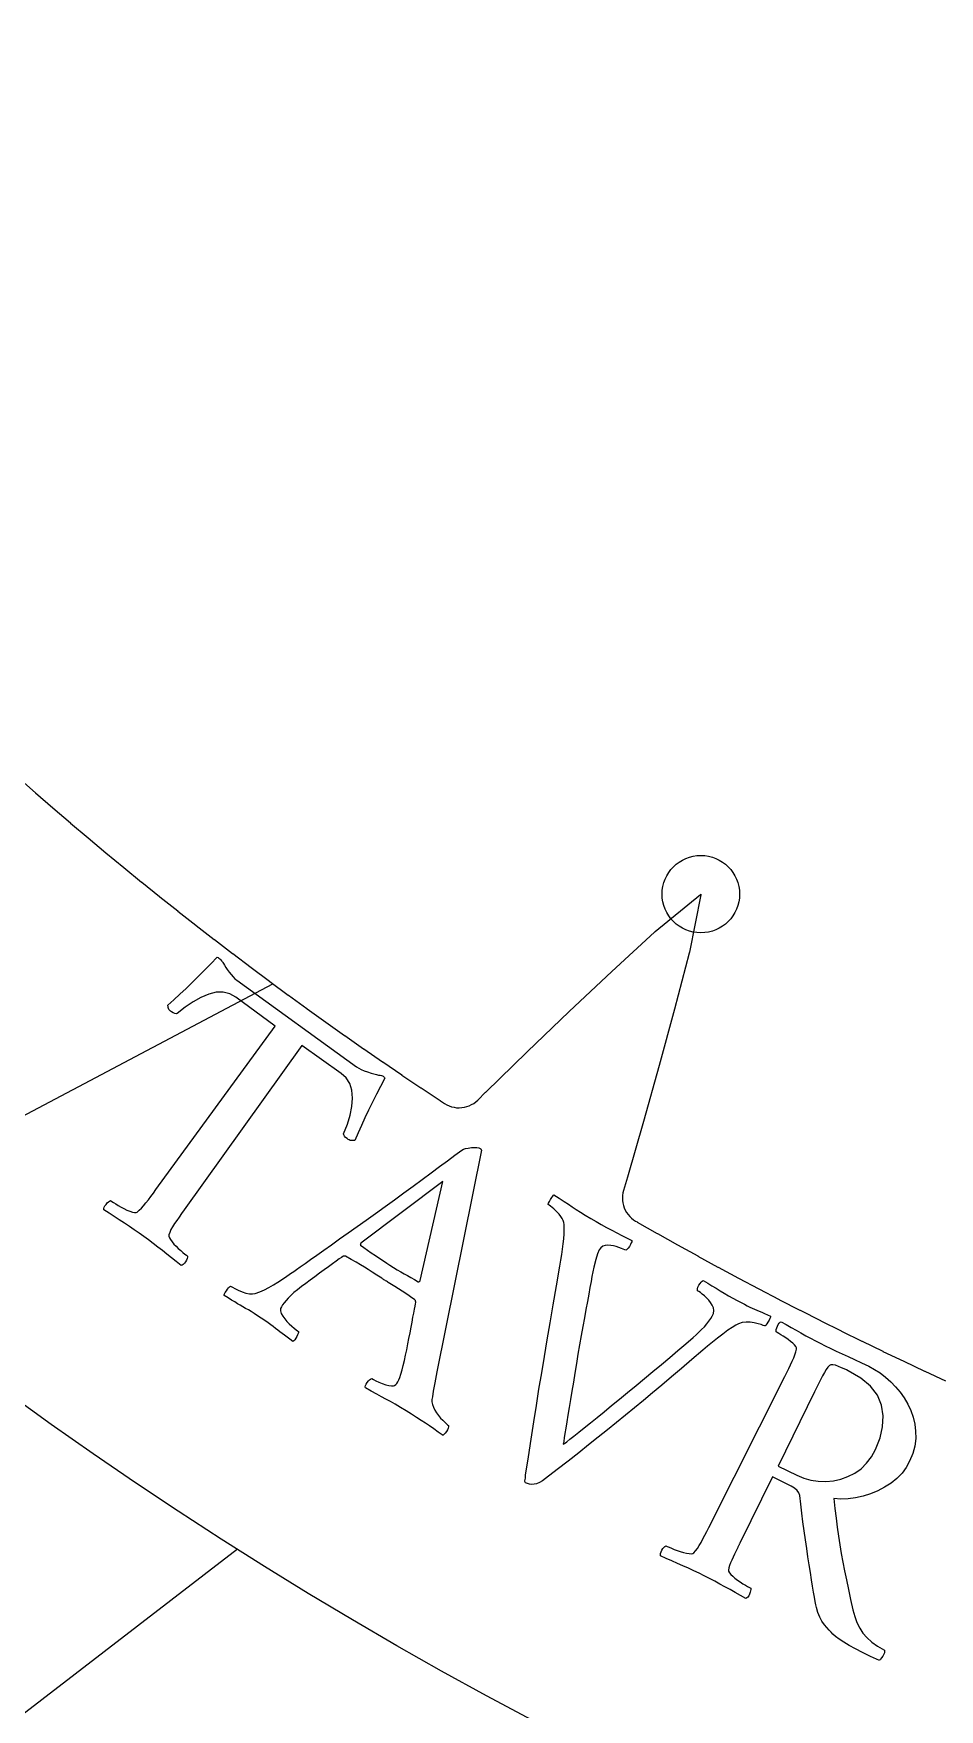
# Model space of a CAD drawing. Header units: millimetres. Extents: x -61 to 61, y -61 to 61.
# Drawn here: x -23.37 to -14.84, y -18 to -2.22 of the extents above; entities that cross this region are included whole.
import ezdxf

# ---------------------------------------------------------------- set-up
doc = ezdxf.new("R2010")
doc.units = ezdxf.units.MM
for name, color, linetype in [('CUT_INNER', 6, 'Continuous'), ('ENGRAVE', 7, 'Continuous'), ('TEXT', 5, 'Continuous')]:
    doc.layers.add(name, color=color, linetype=linetype)

msp = doc.modelspace()

# ---------------------------------------------------------------- linework, layer by layer
at = {"layer": 'CUT_INNER'}
msp.add_lwpolyline([(-23.5104, -9.2298), (-23.348, -9.3725), (-23.3468, -9.3735), (-23.1835, -9.5153), (-23.1824, -9.5163), (-23.0182, -9.657), (-23.017, -9.658), (-22.852, -9.7977), (-22.8508, -9.7987), (-22.6849, -9.9374), (-22.6837, -9.9384), (-22.517, -10.0761), (-22.5158, -10.0771), (-22.3482, -10.2138), (-22.347, -10.2147), (-22.1786, -10.3504), (-22.1774, -10.3513), (-22.0082, -10.4859), (-22.007, -10.4869), (-21.8369, -10.6205), (-21.8357, -10.6214), (-21.6648, -10.7539), (-21.6636, -10.7548), (-21.4919, -10.8863), (-21.4907, -10.8872), (-21.3182, -11.0177), (-21.3169, -11.0186), (-21.1437, -11.1479), (-21.1424, -11.1488), (-20.9683, -11.2771), (-20.9671, -11.278), (-20.7922, -11.4052), (-20.791, -11.4061), (-20.6153, -11.5323), (-20.6141, -11.5332), (-20.4377, -11.6582), (-20.4364, -11.6591), (-20.2592, -11.7831), (-20.258, -11.784), (-20.08, -11.9069), (-20.0788, -11.9077), (-19.9001, -12.0295), (-19.8988, -12.0304), (-19.7194, -12.1511), (-19.7181, -12.1519), (-19.5379, -12.2715), (-19.5367, -12.2723), (-19.4972, -12.2982), (-19.4763, -12.3105), (-19.4542, -12.3207), (-19.4312, -12.3287), (-19.4076, -12.3345), (-19.3835, -12.3379), (-19.3592, -12.339), (-19.3349, -12.3377), (-19.3109, -12.3341), (-19.2873, -12.3281), (-19.2644, -12.3199), (-19.2424, -12.3095), (-19.2215, -12.297), (-19.202, -12.2825), (-19.1839, -12.2662), (-19.1107, -12.1934), (-19.1097, -12.1924), (-18.7193, -11.8125), (-18.3234, -11.4337), (-17.9241, -11.0569), (-17.9232, -11.056), (-17.5221, -10.6854), (-17.5164, -10.6805), (-17.0898, -10.3314), (-17.0853, -10.3281), (-17.0861, -10.3336), (-17.1929, -10.8744), (-17.1946, -10.8817), (-17.3323, -11.4101), (-17.3326, -11.4114), (-17.4763, -11.9395), (-17.6236, -12.4668), (-17.7752, -12.9923), (-17.7756, -12.9936), (-17.8127, -13.1171), (-17.8185, -13.1403), (-17.8221, -13.1639), (-17.8233, -13.1878), (-17.8223, -13.2116), (-17.819, -13.2353), (-17.8135, -13.2585), (-17.8058, -13.2812), (-17.7959, -13.3029), (-17.784, -13.3236), (-17.7702, -13.3431), (-17.7546, -13.3612), (-17.7374, -13.3778), (-17.7186, -13.3926), (-17.6985, -13.4055), (-17.6842, -13.4138), (-17.6828, -13.4146), (-17.495, -13.5217), (-17.4937, -13.5225), (-17.3052, -13.6285), (-17.3039, -13.6293), (-17.1147, -13.7341), (-17.1134, -13.7349), (-16.9236, -13.8385), (-16.9223, -13.8393), (-16.7319, -13.9418), (-16.7305, -13.9425), (-16.5395, -14.0439), (-16.5381, -14.0446), (-16.3465, -14.1448), (-16.3451, -14.1455), (-16.1529, -14.2445), (-16.1515, -14.2452), (-15.9586, -14.343), (-15.9573, -14.3437), (-15.7638, -14.4403), (-15.7625, -14.441), (-15.5684, -14.5364), (-15.567, -14.5371), (-15.3724, -14.6314), (-15.371, -14.632), (-15.1758, -14.7251), (-15.1744, -14.7257), (-14.9787, -14.8176), (-14.9773, -14.8182), (-14.7809, -14.9089)], dxfattribs=at)
at = {"layer": 'ENGRAVE'}
for points in [[(-28.6979, -15.1849), (-21.1123, -11.1711)], [(-24.2313, -18.6343), (-21.4458, -16.4922)]]:
    msp.add_lwpolyline(points, dxfattribs=at)
for centre, radius in [((0, 17.3597), 40.0734), ((-17.0849, -10.3274), 0.3645)]:
    msp.add_circle(centre, radius, dxfattribs=at)
at = {"layer": 'TEXT'}
for points in [[(-20.3249, -11.953), (-20.305, -11.9654), (-20.281, -11.9776), (-20.2531, -11.9897), (-20.2212, -12.0015), (-20.1893, -12.0121), (-20.1614, -12.0206), (-20.1376, -12.0268), (-20.1177, -12.0308), (-20.1029, -12.0329), (-20.091, -12.0352), (-20.0821, -12.0378), (-20.0761, -12.0408), (-20.0717, -12.0444), (-20.0674, -12.049), (-20.0633, -12.0547), (-20.0594, -12.0614), (-20.0996, -12.1372), (-20.1384, -12.2122), (-20.1758, -12.2864), (-20.2118, -12.3599), (-20.2463, -12.4325), (-20.2795, -12.5044), (-20.3112, -12.5756), (-20.3415, -12.6459), (-20.3474, -12.6468), (-20.3547, -12.6474), (-20.3635, -12.6475), (-20.3736, -12.6472), (-20.3844, -12.6457), (-20.3948, -12.6421), (-20.4049, -12.6364), (-20.4147, -12.6285), (-20.4293, -12.6171), (-20.4395, -12.6058), (-20.4453, -12.5946), (-20.4467, -12.5836), (-20.4118, -12.4943), (-20.3863, -12.4085), (-20.3702, -12.326), (-20.3634, -12.2469), (-20.3686, -12.1743), (-20.388, -12.1115), (-20.4219, -12.0584), (-20.4702, -12.015), (-20.8404, -11.7535), (-21.9481, -13.3009), (-21.9721, -13.3346), (-21.995, -13.3672), (-22.0169, -13.3988), (-22.0377, -13.4294), (-22.0564, -13.4586), (-22.0718, -13.4861), (-22.0838, -13.5119), (-22.0925, -13.5359), (-22.0924, -13.5474), (-22.0873, -13.5619), (-22.0771, -13.5795), (-22.062, -13.6), (-22.0436, -13.6217), (-22.024, -13.6428), (-22.003, -13.6634), (-21.9807, -13.6834), (-21.9595, -13.7015), (-21.9416, -13.7164), (-21.9271, -13.7279), (-21.9159, -13.7363), (-21.9168, -13.7467), (-21.9204, -13.7588), (-21.9267, -13.7725), (-21.9355, -13.7879), (-21.9458, -13.8022), (-21.9562, -13.813), (-21.9668, -13.8202), (-21.9775, -13.8237), (-22.0226, -13.7874), (-22.0668, -13.7518), (-22.11, -13.7171), (-22.1524, -13.6833), (-22.1948, -13.6499), (-22.2382, -13.6166), (-22.2825, -13.5834), (-22.3278, -13.5503), (-22.3723, -13.5185), (-22.4177, -13.487), (-22.4638, -13.4556), (-22.5107, -13.4245), (-22.5582, -13.3934), (-22.6062, -13.3621), (-22.6547, -13.3307), (-22.7036, -13.2991), (-22.7036, -13.2878), (-22.7001, -13.2755), (-22.6932, -13.2623), (-22.6827, -13.248), (-22.671, -13.2347), (-22.6599, -13.2245), (-22.6496, -13.2173), (-22.64, -13.2131), (-22.6284, -13.2212), (-22.6126, -13.2316), (-22.5924, -13.2443), (-22.5678, -13.2593), (-22.5411, -13.2747), (-22.5142, -13.2887), (-22.4871, -13.3013), (-22.46, -13.3124), (-22.4352, -13.3208), (-22.4155, -13.3248), (-22.4008, -13.3246), (-22.3911, -13.3202), (-22.371, -13.3044), (-22.3504, -13.2849), (-22.3291, -13.2616), (-22.3072, -13.2347), (-22.2847, -13.2053), (-22.2616, -13.1746), (-22.2378, -13.1426), (-22.2134, -13.1093), (-21.0923, -11.5715), (-21.4627, -11.2978), (-21.5191, -11.2656), (-21.5802, -11.2501), (-21.6459, -11.2514), (-21.7164, -11.2693), (-21.7896, -11.3004), (-21.8634, -11.3411), (-21.9378, -11.3916), (-22.0128, -11.4518), (-22.0238, -11.454), (-22.0362, -11.452), (-22.0502, -11.4458), (-22.0656, -11.4355), (-22.076, -11.4287), (-22.0843, -11.4211), (-22.0906, -11.4127), (-22.0947, -11.4035), (-22.0975, -11.3944), (-22.0997, -11.3864), (-22.1013, -11.3795), (-22.1022, -11.3737), (-22.045, -11.3228), (-21.9876, -11.2701), (-21.9302, -11.2158), (-21.8727, -11.1596), (-21.8149, -11.1019), (-21.7566, -11.0428), (-21.6979, -10.9822), (-21.6386, -10.9202), (-21.6292, -10.9236), (-21.6201, -10.9289), (-21.6113, -10.9361), (-21.6028, -10.9451), (-21.5951, -10.9548), (-21.5885, -10.9638), (-21.5832, -10.9722), (-21.5791, -10.98), (-21.5694, -10.9971), (-21.5572, -11.0165), (-21.5423, -11.0381), (-21.5249, -11.062), (-21.5063, -11.0855), (-21.488, -11.106), (-21.47, -11.1236), (-21.4524, -11.1382)], [(-20.9371, -13.8942), (-20.932, -13.8906), (-20.9165, -13.8799), (-20.8908, -13.8619), (-20.8548, -13.8367), (-20.81, -13.8053), (-20.7581, -13.7686), (-20.699, -13.7266), (-20.6328, -13.6793), (-20.5609, -13.6279), (-20.4849, -13.5739), (-20.4046, -13.5171), (-20.3203, -13.4576), (-20.2335, -13.3961), (-20.1458, -13.3334), (-20.0573, -13.2695), (-19.968, -13.2043), (-19.8792, -13.1392), (-19.7924, -13.0753), (-19.7074, -13.0128), (-19.6244, -12.9514), (-19.5448, -12.8926), (-19.4702, -12.8373), (-19.4005, -12.7856), (-19.3357, -12.7375), (-19.3193, -12.7293), (-19.2986, -12.7227), (-19.2738, -12.7176), (-19.2449, -12.714), (-19.2164, -12.7124), (-19.193, -12.7132), (-19.1746, -12.7164), (-19.1613, -12.722), (-19.1586, -12.7239), (-19.1566, -12.7256), (-19.1553, -12.7271), (-19.1547, -12.7285), (-19.1542, -12.7301), (-19.1533, -12.7322), (-19.1519, -12.7349), (-19.1501, -12.7382), (-19.5711, -14.8255), (-19.5898, -14.9292), (-19.6034, -15.007), (-19.6119, -15.0588), (-19.6154, -15.0846), (-19.6156, -15.1082), (-19.6112, -15.1329), (-19.602, -15.1588), (-19.5882, -15.1858), (-19.5714, -15.2125), (-19.5535, -15.2373), (-19.5344, -15.2603), (-19.5143, -15.2814), (-19.4953, -15.2995), (-19.4798, -15.3136), (-19.4679, -15.3237), (-19.4594, -15.3297), (-19.4594, -15.3424), (-19.4627, -15.3561), (-19.4695, -15.3708), (-19.4797, -15.3865), (-19.4906, -15.401), (-19.4994, -15.4121), (-19.5061, -15.4196), (-19.5108, -15.4236), (-19.5562, -15.3923), (-19.5991, -15.3626), (-19.6396, -15.3345), (-19.6777, -15.3081), (-19.7166, -15.2817), (-19.7596, -15.2536), (-19.8067, -15.2238), (-19.8578, -15.1922), (-19.9121, -15.1594), (-19.9619, -15.1301), (-20.0073, -15.1043), (-20.0483, -15.082), (-20.0895, -15.06), (-20.1356, -15.0352), (-20.1865, -15.0076), (-20.2422, -14.9771), (-20.2431, -14.9659), (-20.2405, -14.9534), (-20.2346, -14.9396), (-20.2254, -14.9245), (-20.2144, -14.9105), (-20.2036, -14.8999), (-20.1928, -14.8925), (-20.1821, -14.8885), (-20.1648, -14.8983), (-20.1425, -14.9093), (-20.1152, -14.9215), (-20.0828, -14.9347), (-20.0501, -14.9464), (-20.0217, -14.9541), (-19.9977, -14.9576), (-19.9779, -14.957), (-19.9674, -14.9529), (-19.957, -14.9453), (-19.9467, -14.9342), (-19.9366, -14.9197), (-19.9273, -14.9017), (-19.9176, -14.8769), (-19.9074, -14.8455), (-19.8967, -14.8073), (-19.8858, -14.7642), (-19.8749, -14.718), (-19.864, -14.6687), (-19.8531, -14.6163), (-19.8424, -14.5626), (-19.832, -14.5096), (-19.8219, -14.4572), (-19.8122, -14.4054), (-19.803, -14.3563), (-19.7947, -14.3116), (-19.7872, -14.2715), (-19.7805, -14.236), (-19.775, -14.2069), (-19.7711, -14.1861), (-19.7688, -14.1736), (-19.768, -14.1694), (-19.7681, -14.1688), (-19.7686, -14.1668), (-19.7693, -14.1635), (-19.7704, -14.1589), (-19.7718, -14.1541), (-19.7738, -14.15), (-19.7762, -14.1468), (-19.7792, -14.1444), (-19.8038, -14.1269), (-19.8315, -14.1081), (-19.8622, -14.0878), (-19.896, -14.0662), (-19.9307, -14.0442), (-19.9641, -14.023), (-19.9964, -14.0024), (-20.0274, -13.9826), (-20.0354, -13.9775), (-20.0434, -13.9724), (-20.0514, -13.9673), (-20.0594, -13.9622), (-20.0672, -13.9572), (-20.0746, -13.9524), (-20.0815, -13.9479), (-20.0881, -13.9437), (-20.1343, -13.9142), (-20.177, -13.8871), (-20.2162, -13.8624), (-20.2519, -13.8403), (-20.2884, -13.8181), (-20.3301, -13.7934), (-20.3769, -13.7661), (-20.4289, -13.7362), (-20.4308, -13.7353), (-20.4336, -13.7347), (-20.4372, -13.7345), (-20.4415, -13.7347), (-20.4457, -13.735), (-20.4487, -13.7351), (-20.4504, -13.7353), (-20.451, -13.7353), (-20.4551, -13.7383), (-20.4675, -13.7473), (-20.4881, -13.7624), (-20.5169, -13.7834), (-20.5514, -13.8086), (-20.5892, -13.8359), (-20.6301, -13.8654), (-20.6742, -13.8971), (-20.719, -13.9294), (-20.7619, -13.961), (-20.803, -13.9919), (-20.8421, -14.0219), (-20.8806, -14.0514), (-20.9144, -14.0794), (-20.9435, -14.1059), (-20.9679, -14.131), (-20.9885, -14.1543), (-21.0062, -14.1755), (-21.0211, -14.1946), (-21.0331, -14.2115), (-21.0411, -14.2302), (-21.0415, -14.2513), (-21.0346, -14.2747), (-21.0201, -14.3005), (-21.0011, -14.3267), (-20.9805, -14.3514), (-20.9583, -14.3745), (-20.9345, -14.3961), (-20.9121, -14.4149), (-20.8942, -14.4295), (-20.8809, -14.4399), (-20.8721, -14.4463), (-20.8723, -14.4531), (-20.8751, -14.4632), (-20.8805, -14.4763), (-20.8886, -14.4926), (-20.8978, -14.5089), (-20.9069, -14.5223), (-20.9157, -14.5326), (-20.9243, -14.54), (-20.9531, -14.5188), (-20.9796, -14.4991), (-21.0038, -14.4808), (-21.0258, -14.464), (-21.0467, -14.4479), (-21.0676, -14.4318), (-21.0884, -14.4157), (-21.1093, -14.3996), (-21.1319, -14.3825), (-21.1583, -14.3635), (-21.1884, -14.3425), (-21.2221, -14.3197), (-21.2564, -14.2969), (-21.2881, -14.2765), (-21.3172, -14.2583), (-21.3438, -14.2424), (-21.369, -14.2277), (-21.3943, -14.2129), (-21.4195, -14.1981), (-21.4448, -14.1832), (-21.4716, -14.1673), (-21.5016, -14.1491), (-21.5349, -14.1287), (-21.5713, -14.1061), (-21.5708, -14.0993), (-21.5672, -14.0898), (-21.5605, -14.0774), (-21.5507, -14.0623), (-21.5397, -14.0471), (-21.5294, -14.0346), (-21.5198, -14.0249), (-21.5108, -14.0178), (-21.4933, -14.0285), (-21.4695, -14.0409), (-21.4395, -14.0549), (-21.4033, -14.0705), (-21.3661, -14.0838), (-21.3333, -14.0909), (-21.3048, -14.0919), (-21.2807, -14.0867), (-21.2366, -14.0714), (-21.1931, -14.0531), (-21.1503, -14.0317), (-21.1081, -14.0073), (-21.066, -13.9808), (-21.0235, -13.9531), (-20.9805, -13.9242), (-20.9371, -13.8942)], [(-19.5123, -13.0328), (-20.286, -13.6151), (-20.2862, -13.6155), (-20.2866, -13.6169), (-20.2875, -13.6192), (-20.2886, -13.6225), (-20.2895, -13.6259), (-20.2898, -13.6286), (-20.2893, -13.6306), (-20.288, -13.632), (-20.2575, -13.6541), (-20.2238, -13.678), (-20.1869, -13.7035), (-20.147, -13.7307), (-20.1074, -13.7573), (-20.0719, -13.7809), (-20.0404, -13.8017), (-20.0129, -13.8195), (-19.977, -13.8422), (-19.9427, -13.8633), (-19.9099, -13.8828), (-19.8786, -13.9008), (-19.8473, -13.9183), (-19.8146, -13.9368), (-19.7805, -13.9561), (-19.745, -13.9762), (-19.7418, -13.9775), (-19.7386, -13.9775), (-19.7353, -13.976), (-19.732, -13.9732), (-19.729, -13.9701), (-19.7269, -13.9679), (-19.7257, -13.9665), (-19.7253, -13.9661)], [(-18.1217, -13.3817), (-18.0717, -13.4107), (-18.022, -13.4386), (-17.9728, -13.4653), (-17.9239, -13.4908), (-17.8754, -13.5157), (-17.8275, -13.5406), (-17.78, -13.5653), (-17.733, -13.5899), (-17.735, -13.5997), (-17.7398, -13.6119), (-17.7474, -13.6267), (-17.7577, -13.6441), (-17.7686, -13.6602), (-17.7781, -13.6714), (-17.7861, -13.6778), (-17.7925, -13.6791), (-17.8012, -13.6748), (-17.8147, -13.6692), (-17.8329, -13.6622), (-17.8559, -13.6538), (-17.8814, -13.6457), (-17.9073, -13.6396), (-17.9335, -13.6354), (-17.9601, -13.6333), (-17.9853, -13.6351), (-18.007, -13.643), (-18.0255, -13.657), (-18.0406, -13.6771), (-18.0565, -13.7127), (-18.0734, -13.7664), (-18.0912, -13.8383), (-18.1099, -13.9285), (-18.1188, -13.9759), (-18.1289, -14.0306), (-18.1402, -14.0926), (-18.1527, -14.1619), (-18.1661, -14.2367), (-18.1802, -14.3152), (-18.195, -14.3975), (-18.2104, -14.4835), (-18.226, -14.5714), (-18.2412, -14.6595), (-18.2561, -14.7478), (-18.2706, -14.8362), (-18.2847, -14.9229), (-18.2983, -15.0061), (-18.3113, -15.0857), (-18.3239, -15.1617), (-18.3356, -15.2325), (-18.3461, -15.2966), (-18.3555, -15.3539), (-18.3638, -15.4044), (-18.3706, -15.4462), (-18.3755, -15.4773), (-18.3785, -15.4977), (-18.3796, -15.5073), (-18.368, -15.4989), (-18.3474, -15.4831), (-18.3178, -15.4602), (-18.2792, -15.4299), (-18.2333, -15.3935), (-18.1818, -15.3523), (-18.1247, -15.3063), (-18.0621, -15.2554), (-17.995, -15.2007), (-17.9246, -15.1431), (-17.8509, -15.0826), (-17.774, -15.0193), (-17.6952, -14.9542), (-17.6161, -14.8885), (-17.5365, -14.8221), (-17.4565, -14.7551), (-17.3777, -14.6887), (-17.3013, -14.6241), (-17.2275, -14.5614), (-17.1562, -14.5005), (-17.1296, -14.4774), (-17.1034, -14.453), (-17.0776, -14.4273), (-17.0521, -14.4003), (-17.0285, -14.3734), (-17.0083, -14.3479), (-16.9915, -14.3238), (-16.9781, -14.3012), (-16.9673, -14.2745), (-16.9637, -14.2482), (-16.9674, -14.2224), (-16.9783, -14.197), (-16.9937, -14.1727), (-17.0111, -14.15), (-17.0304, -14.129), (-17.0516, -14.1096), (-17.0722, -14.0928), (-17.0897, -14.0792), (-17.104, -14.069), (-17.1152, -14.0621), (-17.1179, -14.0537), (-17.1168, -14.0422), (-17.1119, -14.0275), (-17.1033, -14.0098), (-17.0928, -13.9925), (-17.0825, -13.9792), (-17.0723, -13.97), (-17.0622, -13.9648), (-17.0205, -13.9897), (-16.9802, -14.0142), (-16.9411, -14.0381), (-16.9034, -14.0616), (-16.8654, -14.0848), (-16.8259, -14.108), (-16.7848, -14.1311), (-16.7422, -14.1542), (-16.707, -14.1728), (-16.6756, -14.189), (-16.6478, -14.203), (-16.6237, -14.2147), (-16.6016, -14.2252), (-16.5795, -14.2353), (-16.5575, -14.2451), (-16.5356, -14.2545), (-16.5125, -14.2644), (-16.487, -14.2756), (-16.4591, -14.288), (-16.4287, -14.3016), (-16.4305, -14.3114), (-16.4352, -14.324), (-16.4429, -14.3394), (-16.4536, -14.3575), (-16.4647, -14.3744), (-16.4735, -14.386), (-16.4801, -14.3922), (-16.4845, -14.3932), (-16.4979, -14.3876), (-16.5187, -14.3808), (-16.5469, -14.3728), (-16.5824, -14.3637), (-16.621, -14.357), (-16.6585, -14.3562), (-16.6947, -14.3615), (-16.7297, -14.3727), (-16.7566, -14.3857), (-16.7903, -14.4061), (-16.8309, -14.4339), (-16.8783, -14.4692), (-16.9282, -14.508), (-16.9762, -14.5465), (-17.0222, -14.5846), (-17.0663, -14.6224), (-17.1687, -14.7099), (-17.2669, -14.7935), (-17.3611, -14.8733), (-17.4511, -14.9493), (-17.5385, -15.0226), (-17.6248, -15.0943), (-17.7099, -15.1643), (-17.7939, -15.2328), (-17.8781, -15.3011), (-17.9641, -15.3705), (-18.0518, -15.4412), (-18.1412, -15.513), (-18.2342, -15.5871), (-18.3328, -15.6646), (-18.4369, -15.7455), (-18.5466, -15.8298), (-18.5768, -15.8512), (-18.6048, -15.8673), (-18.6307, -15.878), (-18.6545, -15.8833), (-18.6764, -15.8844), (-18.697, -15.8824), (-18.7161, -15.8774), (-18.7338, -15.8694), (-18.7379, -15.8653), (-18.7401, -15.8587), (-18.7403, -15.8497), (-18.7385, -15.8382), (-18.7362, -15.8262), (-18.7347, -15.8156), (-18.7341, -15.8065), (-18.7342, -15.7989), (-18.7085, -15.6256), (-18.683, -15.4584), (-18.6579, -15.2972), (-18.6332, -15.1419), (-18.6085, -14.9891), (-18.5831, -14.8351), (-18.5572, -14.68), (-18.5306, -14.5238), (-18.5031, -14.363), (-18.4743, -14.1939), (-18.4442, -14.0167), (-18.4125, -13.8313), (-18.4025, -13.7745), (-18.3936, -13.7204), (-18.386, -13.6688), (-18.3796, -13.6199), (-18.3747, -13.5728), (-18.3718, -13.5267), (-18.3707, -13.4818), (-18.3716, -13.4379), (-18.3736, -13.4197), (-18.3794, -13.4009), (-18.3891, -13.3815), (-18.4027, -13.3614), (-18.4184, -13.3417), (-18.4347, -13.3233), (-18.4515, -13.3062), (-18.4688, -13.2905), (-18.4853, -13.2766), (-18.4998, -13.2651), (-18.5123, -13.2559), (-18.5227, -13.249), (-18.5224, -13.2454), (-18.5183, -13.2366), (-18.5106, -13.2224), (-18.4991, -13.203), (-18.4871, -13.1836), (-18.4778, -13.1696), (-18.4712, -13.1608), (-18.4673, -13.1575), (-18.4176, -13.1899), (-18.3724, -13.2197), (-18.3318, -13.247), (-18.2958, -13.2717), (-18.2597, -13.2962), (-18.2186, -13.3227), (-18.1726, -13.3512), (-18.1217, -13.3817)], [(-15.5039, -14.773), (-15.4505, -14.8017), (-15.3984, -14.8354), (-15.3478, -14.8741), (-15.2984, -14.9179), (-15.2519, -14.9658), (-15.2095, -15.0169), (-15.1713, -15.0712), (-15.1372, -15.1288), (-15.1086, -15.1891), (-15.0867, -15.2517), (-15.0716, -15.3167), (-15.0633, -15.3841), (-15.0631, -15.4532), (-15.0725, -15.5233), (-15.0914, -15.5947), (-15.12, -15.6671), (-15.1518, -15.7256), (-15.1914, -15.7794), (-15.2389, -15.8285), (-15.2944, -15.873), (-15.3554, -15.9122), (-15.4196, -15.9456), (-15.487, -15.9734), (-15.5575, -15.9953), (-15.6288, -16.011), (-15.6984, -16.0201), (-15.7663, -16.0224), (-15.8324, -16.0181), (-15.8229, -16.1116), (-15.8126, -16.2018), (-15.8016, -16.2885), (-15.7898, -16.3719), (-15.7771, -16.4536), (-15.7632, -16.5356), (-15.7481, -16.6177), (-15.732, -16.7001), (-15.7145, -16.7848), (-15.6958, -16.8739), (-15.6757, -16.9676), (-15.6542, -17.0657), (-15.6372, -17.1285), (-15.6158, -17.1859), (-15.59, -17.2379), (-15.5598, -17.2845), (-15.5229, -17.3274), (-15.4769, -17.3687), (-15.4218, -17.4081), (-15.3576, -17.4456), (-15.3555, -17.4567), (-15.3575, -17.4696), (-15.3636, -17.4845), (-15.3736, -17.5012), (-15.3845, -17.517), (-15.3933, -17.529), (-15.3999, -17.5374), (-15.4043, -17.5419), (-15.4876, -17.5042), (-15.5627, -17.4679), (-15.6297, -17.4333), (-15.6887, -17.4004), (-15.7396, -17.3696), (-15.7823, -17.3417), (-15.817, -17.3166), (-15.8436, -17.2943), (-15.8594, -17.2775), (-15.8779, -17.2571), (-15.8989, -17.2331), (-15.9226, -17.2055), (-15.946, -17.1733), (-15.9662, -17.1354), (-15.9831, -17.0919), (-15.9969, -17.0427), (-16.0017, -17.0197), (-16.0078, -16.9881), (-16.0152, -16.948), (-16.0239, -16.8994), (-16.0336, -16.8437), (-16.0437, -16.7825), (-16.0543, -16.7157), (-16.0653, -16.6435), (-16.0767, -16.5671), (-16.0883, -16.4883), (-16.1001, -16.4069), (-16.112, -16.3229), (-16.1237, -16.2383), (-16.1347, -16.1547), (-16.1449, -16.0722), (-16.1545, -15.9908), (-16.1623, -15.9647), (-16.1786, -15.9409), (-16.2033, -15.9193), (-16.2364, -15.8999), (-16.4094, -15.815), (-16.7178, -16.4383), (-16.7203, -16.4435), (-16.7228, -16.4486), (-16.7254, -16.4538), (-16.7279, -16.4589), (-16.7305, -16.464), (-16.733, -16.4692), (-16.7355, -16.4743), (-16.7381, -16.4795), (-16.7537, -16.5113), (-16.7684, -16.5417), (-16.7821, -16.5708), (-16.7948, -16.5985), (-16.8059, -16.6245), (-16.8148, -16.6488), (-16.8215, -16.6712), (-16.8258, -16.6918), (-16.8239, -16.7032), (-16.8165, -16.7167), (-16.8037, -16.7324), (-16.7854, -16.7501), (-16.7637, -16.7687), (-16.7405, -16.7865), (-16.716, -16.8037), (-16.69, -16.8203), (-16.6654, -16.8351), (-16.6448, -16.8471), (-16.6282, -16.8564), (-16.6157, -16.8628), (-16.615, -16.8733), (-16.6166, -16.8858), (-16.6206, -16.9003), (-16.6268, -16.9169), (-16.6347, -16.9328), (-16.6432, -16.9451), (-16.6525, -16.9539), (-16.6625, -16.9591), (-16.7128, -16.9305), (-16.7622, -16.9025), (-16.8105, -16.8753), (-16.8577, -16.8487), (-16.905, -16.8226), (-16.9531, -16.7967), (-17.0022, -16.7711), (-17.0522, -16.7457), (-17.1013, -16.7215), (-17.1512, -16.6977), (-17.2017, -16.6742), (-17.253, -16.651), (-17.3049, -16.628), (-17.3573, -16.6049), (-17.4103, -16.5817), (-17.4637, -16.5584), (-17.4655, -16.5472), (-17.464, -16.5346), (-17.4593, -16.5203), (-17.4513, -16.5046), (-17.4418, -16.4896), (-17.4325, -16.4777), (-17.4235, -16.4689), (-17.4147, -16.4633), (-17.402, -16.4694), (-17.3847, -16.4771), (-17.3627, -16.4864), (-17.3361, -16.4972), (-17.3072, -16.5081), (-17.2784, -16.5176), (-17.2497, -16.5256), (-17.2211, -16.5323), (-17.1953, -16.5365), (-17.1752, -16.5373), (-17.1607, -16.5347), (-17.1519, -16.5288), (-17.1346, -16.51), (-17.1173, -16.4874), (-17.1001, -16.461), (-17.0828, -16.4309), (-17.0654, -16.3983), (-17.0475, -16.3642), (-17.0292, -16.3288), (-17.0104, -16.292), (-16.2949, -14.8682), (-16.2763, -14.8312), (-16.2584, -14.7951), (-16.2413, -14.76), (-16.2249, -14.7258), (-16.2105, -14.6934), (-16.199, -14.6635), (-16.1907, -14.636), (-16.1853, -14.611), (-16.1848, -14.5992), (-16.1905, -14.5858), (-16.2023, -14.571), (-16.2203, -14.5547), (-16.2417, -14.5378), (-16.2638, -14.5213), (-16.2866, -14.5052), (-16.3101, -14.4895), (-16.3323, -14.4754), (-16.3508, -14.4638), (-16.3659, -14.4549), (-16.3774, -14.4485), (-16.3776, -14.4382), (-16.3755, -14.4259), (-16.371, -14.4115), (-16.3642, -14.3951), (-16.3561, -14.3795), (-16.3473, -14.3673), (-16.3381, -14.3586), (-16.3284, -14.3534), (-16.2811, -14.38), (-16.2344, -14.4065), (-16.1884, -14.4328), (-16.143, -14.4589), (-16.0979, -14.4845), (-16.0527, -14.5094), (-16.0073, -14.5334), (-15.9618, -14.5566), (-15.9135, -14.5805), (-15.8631, -14.6047), (-15.8106, -14.6294), (-15.7561, -14.6544), (-15.6986, -14.6807), (-15.6375, -14.7093), (-15.5726, -14.7401), (-15.5039, -14.773)], [(-15.4408, -15.5563), (-15.3984, -15.4472), (-15.3751, -15.3413), (-15.3706, -15.2386), (-15.385, -15.1391), (-15.4224, -15.0454), (-15.4871, -14.9603), (-15.5791, -14.8834), (-15.6984, -14.8146), (-15.7153, -14.8066), (-15.7362, -14.7972), (-15.7613, -14.7862), (-15.7904, -14.7738), (-15.8191, -14.7634), (-15.8426, -14.7587), (-15.8611, -14.7598), (-15.8745, -14.7665), (-15.8892, -14.7817), (-15.9052, -14.8029), (-15.9225, -14.8302), (-15.9409, -14.8636), (-15.9599, -14.9002), (-15.9788, -14.9371), (-15.9976, -14.9743), (-16.0163, -15.0118), (-16.3586, -15.7122), (-16.1828, -15.7986), (-16.1173, -15.8258), (-16.0497, -15.8446), (-15.9799, -15.8551), (-15.908, -15.8571), (-15.8363, -15.8506), (-15.7671, -15.8354), (-15.7004, -15.8116), (-15.6362, -15.779), (-15.5768, -15.7374), (-15.5245, -15.6864), (-15.4792, -15.626), (-15.4408, -15.5563)]]:
    msp.add_lwpolyline(points, close=True, dxfattribs=at)

doc.saveas('drawing.dxf')
